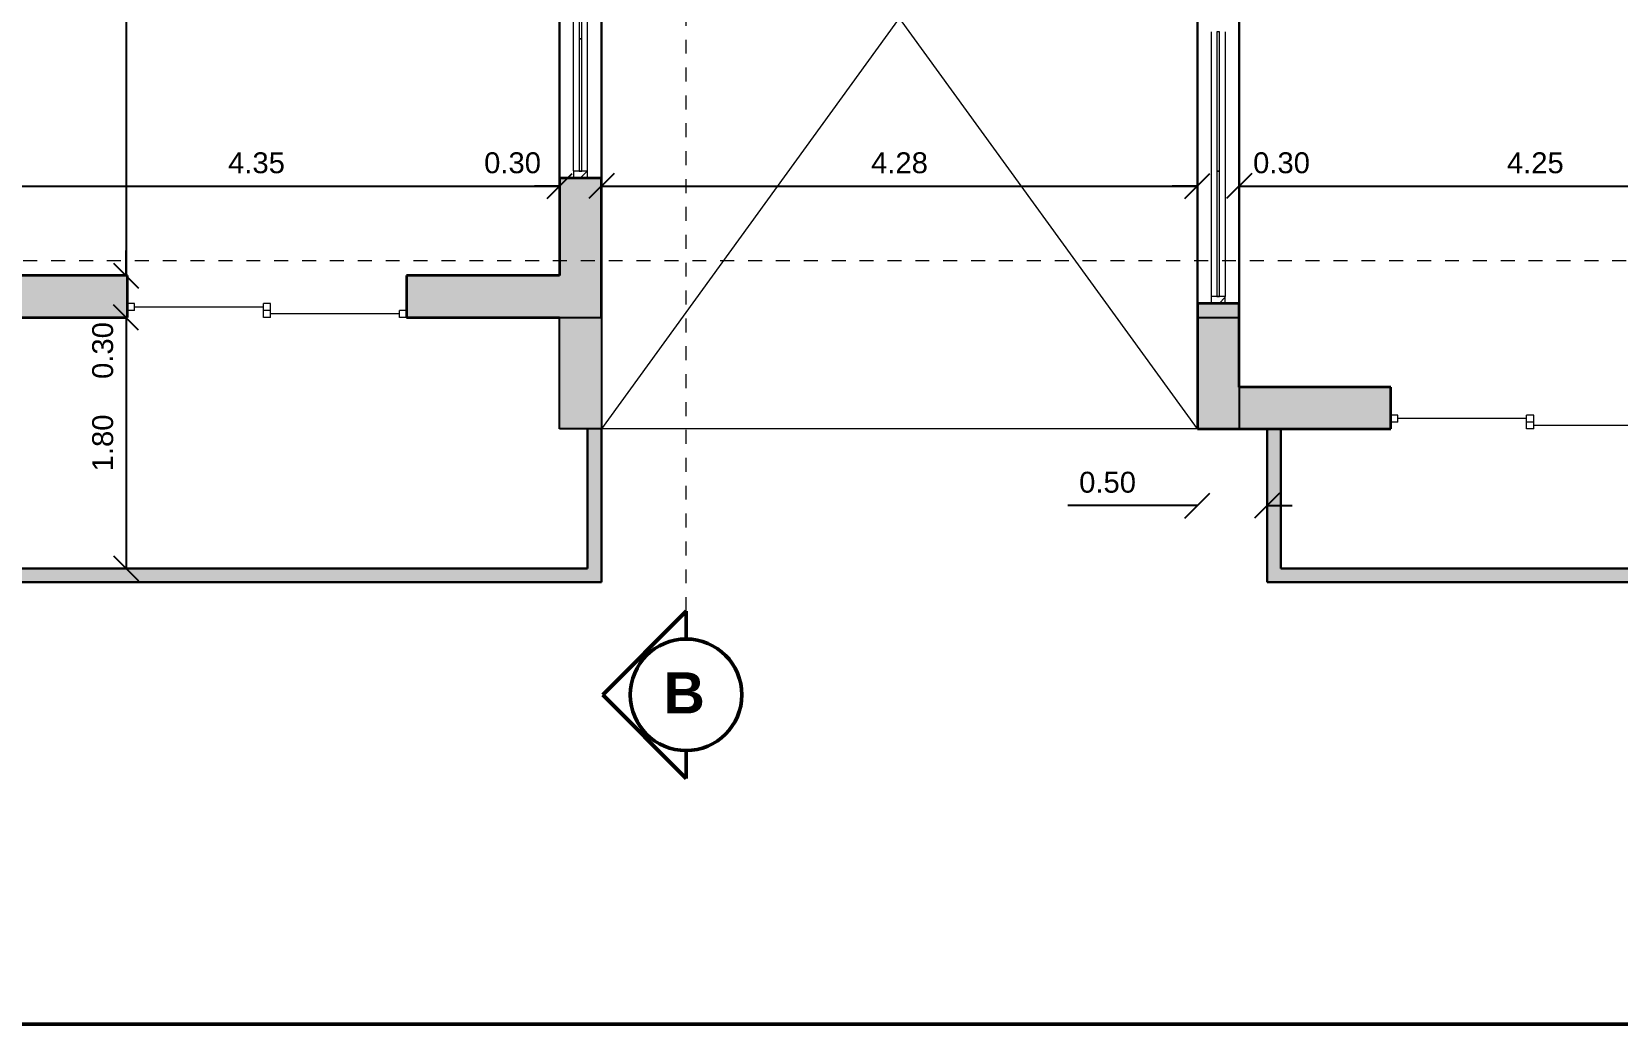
# Model space of a CAD drawing. Header units: metres. Extents: x 42 to 294, y -52 to 32.
# Drawn here: x 183.1 to 194.48, y 3.34 to 10.46 of the extents above; entities that cross this region are included whole.
import ezdxf

# ---------------------------------------------------------------- set-up
doc = ezdxf.new("R2010")
doc.units = ezdxf.units.M
doc.header["$LTSCALE"] = 0.15
doc.linetypes.add('ACAD_ISO04W100', pattern=[30, 24, -3, 0, -3])
doc.linetypes.add('Trazo punto', pattern=[0.015875, 0.00635, -0.004763, 0, -0.004763])
doc.layers.get('0').update_dxf_attribs({"lineweight": 20})
for name, color, linetype, lineweight in [('A-----SYP', 6, 'Continuous', 50), ('A-DOORSYM', 1, 'Continuous', 9), ('A-ELEVOTM', 1, 'Continuous', 9), ('A-WALL', 2, 'Continuous', 30), ('A-WALLCWM', 6, 'Continuous', 9), ('RECUADRO', 82, 'Continuous', 50), ('S-COLSPRM', 6, 'Continuous', 9)]:
    doc.layers.add(name, color=color, linetype=linetype, lineweight=lineweight)
doc.layers.add('Hatch', color=8, linetype='Continuous')
doc.layers.add('MUROS', color=11, linetype='Continuous')
doc.styles.get("Standard").update_dxf_attribs({"font": 'arial.ttf', "height": 0.15})
doc.dimstyles.new('Copy of Annotative', dxfattribs={"dimtxt": 0.15, "dimasz": 0.18, "dimexe": 0.18, "dimexo": 0.0625, "dimgap": 0.09, "dimtad": 1, "dimzin": 0, "dimdsep": 46, "dimtxsty": 'Standard', "dimblk": 'OBLIQUE', "dimcen": 0.09, "dimse1": 1, "dimse2": 1, "dimadec": 0, "dimazin": 0, "dimtfac": 1, "dimtofl": 0, "dimtmove": 0, "dimatfit": 3, "dimfxl": 1, "dimtolj": 1, "dimtzin": 0, "dimarcsym": 0})

# ---------------------------------------------------------------- blocks, each defined once
blk = doc.blocks.new('Deslizante-2 Paneles - 2000 x 2100mm-72-02 Primer piso')
at = {"layer": 'A-DOORSYM', "lineweight": 13}
for p, q in [((-1, 0.277), (-1, 0.227)), ((-1, 0.277), (-0.95, 0.277)), ((-0.95, 0.277), (-0.95, 0.227)), ((-0.0254, 0.277), (-0.0254, 0.227)), ((-0.0254, 0.277), (0.0254, 0.277)), ((0.0254, 0.277), (0.0254, 0.227)), ((-1, 0.227), (-0.95, 0.227)), ((-0.0254, 0.227), (-0.0254, 0.177)), ((-0.0254, 0.227), (0.0254, 0.227)), ((-0.0254, 0.227), (0.0254, 0.227)), ((-0.0254, 0.177), (0.0254, 0.177)), ((0.0254, 0.227), (0.0254, 0.177)), ((0.9492, 0.227), (0.9492, 0.177)), ((0.9492, 0.227), (1, 0.227)), ((0.9492, 0.177), (1, 0.177)), ((1, 0.227), (1, 0.177))]:
    blk.add_line(p, q, dxfattribs=at)
at = {"layer": 'A-ELEVOTM'}
for p, q in [((-0.95, 0.252), (-0.0254, 0.252)), ((0.0254, 0.202), (0.9492, 0.202))]:
    blk.add_line(p, q, dxfattribs=at)
blk = doc.blocks.new('Panel de sistema - Acristalado-57-02 Primer piso')
at = {"layer": 'A-WALLCWM'}
for p, q in [((0.475, 0.01), (-0.475, 0.01)), ((-0.475, 0.01), (-0.475, -0.01)), ((0.475, -0.01), (0.475, 0.01)), ((-0.475, -0.01), (0.475, -0.01))]:
    blk.add_line(p, q, dxfattribs=at)
blk = doc.blocks.new('Panel de sistema - Acristalado-54-02 Primer piso')
at = {"layer": 'A-WALLCWM'}
for p, q in [((0.5, 0.01), (-0.5, 0.01)), ((-0.5, 0.01), (-0.5, -0.01)), ((0.5, -0.01), (0.5, 0.01)), ((-0.5, -0.01), (0.5, -0.01))]:
    blk.add_line(p, q, dxfattribs=at)
blk = doc.blocks.new('Montante rectangular - Montante rectangular - 5x10 cm Aluminio-52-02 Primer piso')
at = {"layer": 'A-WALLCWM'}
for p, q in [((16.534, 4.814), (17.484, 4.814)), ((16.534, 4.714), (17.484, 4.714))]:
    blk.add_line(p, q, dxfattribs=at)
blk = doc.blocks.new('Montante rectangular - Montante rectangular - 5x10 cm Aluminio-33-02 Primer piso')
at = {"layer": 'A-WALLCWM'}
for p, q in [((16.159, -5.181), (16.159, -4.181)), ((16.259, -5.181), (16.259, -4.181))]:
    blk.add_line(p, q, dxfattribs=at)
blk = doc.blocks.new('Montante rectangular - Montante rectangular - 5x10 cm Aluminio-50-02 Primer piso')
at = {"layer": 'A-WALLCWM'}
h = blk.add_hatch(dxfattribs=at)
h.set_pattern_fill('FP1_7', color=256, style=0, pattern_type=2)
h.set_pattern_definition([(135, (-0.062, -0.162), (-0.25173, -0.25173), []), (135, (-0.443, -0.162), (-0.25173, -0.25173), [])])
h.paths.add_polyline_path([(-0.05, 0.05), (-0.05, -0.05), (0, -0.05), (0, 0.05)], flags=0)
at = {"layer": 'A-WALLCWM', "lineweight": 13}
for p, q in [((-0.05, 0.05), (-0.05, -0.05)), ((0, 0.05), (-0.05, 0.05)), ((0, -0.05), (0, 0.05)), ((-0.05, -0.05), (0, -0.05))]:
    blk.add_line(p, q, dxfattribs=at)
blk = doc.blocks.new('Panel de sistema - Acristalado-48-02 Primer piso')
at = {"layer": 'A-WALLCWM'}
for p, q in [((0.45, 0.01), (-0.45, 0.01)), ((-0.45, 0.01), (-0.45, -0.01)), ((0.45, -0.01), (0.45, 0.01)), ((-0.45, -0.01), (0.45, -0.01))]:
    blk.add_line(p, q, dxfattribs=at)
blk = doc.blocks.new('Panel de sistema - Acristalado-47-02 Primer piso')
at = {"layer": 'A-WALLCWM'}
for p, q in [((0.5, 0.01), (-0.5, 0.01)), ((-0.5, 0.01), (-0.5, -0.01)), ((0.5, -0.01), (0.5, 0.01)), ((-0.5, -0.01), (0.5, -0.01))]:
    blk.add_line(p, q, dxfattribs=at)
blk = doc.blocks.new('Montante rectangular - Montante rectangular - 5x10 cm Aluminio-43-02 Primer piso')
at = {"layer": 'A-WALLCWM'}
for p, q in [((20.734, -6.131), (20.734, -7.031)), ((20.834, -6.131), (20.834, -7.031))]:
    blk.add_line(p, q, dxfattribs=at)
blk = doc.blocks.new('Montante rectangular - Montante rectangular - 5x10 cm Aluminio-41-02 Primer piso')
at = {"layer": 'A-WALLCWM'}
h = blk.add_hatch(dxfattribs=at)
h.set_pattern_fill('FP1_9', color=256, style=0, pattern_type=2)
h.set_pattern_definition([(225, (-0.071, 0.208), (0.25173, -0.25173), []), (225, (-0.452, 0.208), (0.25173, -0.25173), [])])
h.paths.add_polyline_path([(-0.05, 0.05), (0, 0.05), (0, -0.05), (-0.05, -0.05)], flags=0)
at = {"layer": 'A-WALLCWM', "lineweight": 13}
for p, q in [((-0.05, 0.05), (0, 0.05)), ((-0.05, -0.05), (-0.05, 0.05)), ((0, 0.05), (0, -0.05)), ((0, -0.05), (-0.05, -0.05))]:
    blk.add_line(p, q, dxfattribs=at)
blk = doc.blocks.new('Pilar rectangular hormigón - 300x800 mm-37-02 Primer piso')
at = {"layer": 'S-COLSPRM'}
for p, q in [((0.15, 0.4), (-0.15, 0.4)), ((-0.15, 0.4), (-0.15, -0.4)), ((0.15, -0.4), (0.15, 0.4)), ((-0.15, -0.4), (0.15, -0.4))]:
    blk.add_line(p, q, dxfattribs=at)
blk = doc.blocks.new('Sección - Extremo de sección-3896-02 Primer piso')
at = {"layer": 'A-----SYP'}
for p, q in [((-0.006, 0.00598), (-0.012, 0)), ((0, 0), (-0.006, 0.00598)), ((-0.012, 0), (-0.01, 0)), ((-0.002, 0), (0, 0))]:
    blk.add_line(p, q, dxfattribs=at)
blk.add_circle((-0.006, 0), 0.004, dxfattribs=at)
blk.add_arc((-0.006, 0), 0.004, 0, 180, dxfattribs=at)
blk = doc.blocks.new('_Oblique')
at = {"color": 0, "linetype": 'ByBlock', "lineweight": -2}
blk.add_line((-0.5, -0.5), (0.5, 0.5), dxfattribs=at)
blk = doc.blocks.new('*D2768')
at = {"color": 0, "lineweight": -2, "transparency": 16777216}
blk.add_line((182.534, 9.355), (186.884, 9.355), dxfattribs=at)
at = {"layer": 'Defpoints', "color": 0, "transparency": 16777216}
for p in [(182.534, 9.343), (186.884, 9.356), (186.884, 9.355)]:
    blk.add_point(p, dxfattribs=at)
at = {"color": 0, "lineweight": -2, "transparency": 16777216, "xscale": 0.18, "yscale": 0.18, "zscale": 0.18, "rotation": 180}
blk.add_blockref('_Oblique', (182.534, 9.355), dxfattribs=at)
at = {"color": 0, "lineweight": -2, "transparency": 16777216, "xscale": 0.18, "yscale": 0.18, "zscale": 0.18}
blk.add_blockref('_Oblique', (186.884, 9.355), dxfattribs=at)
at = {"color": 0, "transparency": 16777216, "insert": (184.709, 9.521), "char_height": 0.15, "attachment_point": 5}
blk.add_mtext('\\A1;4.35', dxfattribs=at)
blk = doc.blocks.new('*D2769')
at = {"color": 0, "lineweight": -2, "transparency": 16777216}
for p, q in [((186.884, 9.355), (186.704, 9.355)), ((187.184, 9.355), (187.364, 9.355))]:
    blk.add_line(p, q, dxfattribs=at)
at = {"layer": 'Defpoints', "color": 0, "transparency": 16777216}
for p in [(186.884, 9.356), (187.184, 9.355), (187.184, 9.318)]:
    blk.add_point(p, dxfattribs=at)
at = {"color": 0, "lineweight": -2, "transparency": 16777216, "xscale": 0.18, "yscale": 0.18, "zscale": 0.18}
blk.add_blockref('_Oblique', (186.884, 9.355), dxfattribs=at)
at = {"color": 0, "lineweight": -2, "transparency": 16777216, "xscale": 0.18, "yscale": 0.18, "zscale": 0.18, "rotation": 180}
blk.add_blockref('_Oblique', (187.184, 9.355), dxfattribs=at)
at = {"color": 0, "transparency": 16777216, "insert": (186.546, 9.521), "char_height": 0.15, "attachment_point": 5}
blk.add_mtext('\\A1;0.30', dxfattribs=at)
blk = doc.blocks.new('*D2770')
at = {"color": 0, "lineweight": -2, "transparency": 16777216}
blk.add_line((187.184, 9.355), (191.459, 9.355), dxfattribs=at)
at = {"layer": 'Defpoints', "color": 0, "transparency": 16777216}
for p in [(191.459, 9.355), (191.459, 9.353), (187.184, 9.318)]:
    blk.add_point(p, dxfattribs=at)
at = {"color": 0, "lineweight": -2, "transparency": 16777216, "xscale": 0.18, "yscale": 0.18, "zscale": 0.18, "rotation": 180}
blk.add_blockref('_Oblique', (187.184, 9.355), dxfattribs=at)
at = {"color": 0, "lineweight": -2, "transparency": 16777216, "xscale": 0.18, "yscale": 0.18, "zscale": 0.18}
blk.add_blockref('_Oblique', (191.459, 9.355), dxfattribs=at)
at = {"color": 0, "transparency": 16777216, "insert": (189.322, 9.521), "char_height": 0.15, "attachment_point": 5}
blk.add_mtext('\\A1;4.28', dxfattribs=at)
blk = doc.blocks.new('*D2771')
at = {"color": 0, "lineweight": -2, "transparency": 16777216}
for p, q in [((191.459, 9.355), (191.279, 9.355)), ((191.759, 9.355), (191.939, 9.355))]:
    blk.add_line(p, q, dxfattribs=at)
at = {"layer": 'Defpoints', "color": 0, "transparency": 16777216}
for p in [(191.459, 9.353), (191.759, 9.358), (191.759, 9.355)]:
    blk.add_point(p, dxfattribs=at)
at = {"color": 0, "lineweight": -2, "transparency": 16777216, "xscale": 0.18, "yscale": 0.18, "zscale": 0.18}
blk.add_blockref('_Oblique', (191.459, 9.355), dxfattribs=at)
at = {"color": 0, "lineweight": -2, "transparency": 16777216, "xscale": 0.18, "yscale": 0.18, "zscale": 0.18, "rotation": 180}
blk.add_blockref('_Oblique', (191.759, 9.355), dxfattribs=at)
at = {"color": 0, "transparency": 16777216, "insert": (192.063, 9.521), "char_height": 0.15, "attachment_point": 5}
blk.add_mtext('\\A1;0.30', dxfattribs=at)
blk = doc.blocks.new('*D2772')
at = {"color": 0, "lineweight": -2, "transparency": 16777216}
blk.add_line((191.759, 9.355), (196.009, 9.355), dxfattribs=at)
at = {"layer": 'Defpoints', "color": 0, "transparency": 16777216}
for p in [(191.759, 9.358), (196.009, 9.367), (196.009, 9.355)]:
    blk.add_point(p, dxfattribs=at)
at = {"color": 0, "lineweight": -2, "transparency": 16777216, "xscale": 0.18, "yscale": 0.18, "zscale": 0.18, "rotation": 180}
blk.add_blockref('_Oblique', (191.759, 9.355), dxfattribs=at)
at = {"color": 0, "lineweight": -2, "transparency": 16777216, "xscale": 0.18, "yscale": 0.18, "zscale": 0.18}
blk.add_blockref('_Oblique', (196.009, 9.355), dxfattribs=at)
at = {"color": 0, "transparency": 16777216, "insert": (193.884, 9.521), "char_height": 0.15, "attachment_point": 5}
blk.add_mtext('\\A1;4.25', dxfattribs=at)
blk = doc.blocks.new('*D2778')
at = {"color": 0, "lineweight": -2, "transparency": 16777216}
for p, q in [((191.459, 7.062), (190.53, 7.062)), ((191.959, 7.062), (192.139, 7.062))]:
    blk.add_line(p, q, dxfattribs=at)
at = {"layer": 'Defpoints', "color": 0, "transparency": 16777216}
for p in [(191.459, 7.612), (191.959, 7.612), (191.959, 7.062)]:
    blk.add_point(p, dxfattribs=at)
at = {"color": 0, "lineweight": -2, "transparency": 16777216, "xscale": 0.18, "yscale": 0.18, "zscale": 0.18}
blk.add_blockref('_Oblique', (191.459, 7.062), dxfattribs=at)
at = {"color": 0, "lineweight": -2, "transparency": 16777216, "xscale": 0.18, "yscale": 0.18, "zscale": 0.18, "rotation": 180}
blk.add_blockref('_Oblique', (191.959, 7.062), dxfattribs=at)
at = {"color": 0, "transparency": 16777216, "insert": (190.815, 7.229), "char_height": 0.15, "attachment_point": 5}
blk.add_mtext('\\A1;0.50', dxfattribs=at)
blk = doc.blocks.new('*D2734')
at = {"color": 0, "lineweight": -2, "transparency": 16777216}
blk.add_line((183.773, 18.662), (183.773, 8.712), dxfattribs=at)
at = {"layer": 'Defpoints', "color": 0, "transparency": 16777216}
for p in [(183.773, 18.662), (183.773, 8.712), (183.773, 8.712)]:
    blk.add_point(p, dxfattribs=at)
at = {"color": 0, "lineweight": -2, "transparency": 16777216, "xscale": 0.18, "yscale": 0.18, "zscale": 0.18}
for p, rotation in [((183.773, 18.662), 90), ((183.773, 8.712), 270)]:
    blk.add_blockref('_Oblique', p, dxfattribs=dict(at, rotation=rotation))
at = {"color": 0, "transparency": 16777216, "insert": (183.606, 13.687), "char_height": 0.15, "attachment_point": 5, "rotation": 90}
blk.add_mtext('\\A1;9.95', dxfattribs=at)
blk = doc.blocks.new('*D2735')
at = {"color": 0, "lineweight": -2, "transparency": 16777216}
for p, q in [((183.773, 8.712), (183.773, 8.892)), ((183.773, 8.412), (183.773, 8.232))]:
    blk.add_line(p, q, dxfattribs=at)
at = {"layer": 'Defpoints', "color": 0, "transparency": 16777216}
for p in [(183.773, 8.712), (183.773, 8.412), (183.773, 8.412)]:
    blk.add_point(p, dxfattribs=at)
at = {"color": 0, "lineweight": -2, "transparency": 16777216, "xscale": 0.18, "yscale": 0.18, "zscale": 0.18}
for p, rotation in [((183.773, 8.712), 270), ((183.773, 8.412), 90)]:
    blk.add_blockref('_Oblique', p, dxfattribs=dict(at, rotation=rotation))
at = {"color": 0, "transparency": 16777216, "insert": (183.606, 8.175), "char_height": 0.15, "attachment_point": 5, "rotation": 90}
blk.add_mtext('\\A1;0.30', dxfattribs=at)
blk = doc.blocks.new('*D2736')
at = {"color": 0, "lineweight": -2, "transparency": 16777216}
blk.add_line((183.773, 8.412), (183.773, 6.612), dxfattribs=at)
at = {"layer": 'Defpoints', "color": 0, "transparency": 16777216}
for p in [(183.773, 8.412), (183.773, 6.612), (183.773, 6.612)]:
    blk.add_point(p, dxfattribs=at)
at = {"color": 0, "lineweight": -2, "transparency": 16777216, "xscale": 0.18, "yscale": 0.18, "zscale": 0.18}
for p, rotation in [((183.773, 8.412), 90), ((183.773, 6.612), 270)]:
    blk.add_blockref('_Oblique', p, dxfattribs=dict(at, rotation=rotation))
at = {"color": 0, "transparency": 16777216, "insert": (183.606, 7.512), "char_height": 0.15, "attachment_point": 5, "rotation": 90}
blk.add_mtext('\\A1;1.80', dxfattribs=at)

msp = doc.modelspace()

# ---------------------------------------------------------------- hatches: boundary and pattern name
at = {"layer": 'Hatch', "linetype": 'ACAD_ISO04W100'}
h = msp.add_hatch(color=256, dxfattribs=at)
h.paths.add_polyline_path([(186.884, 7.612), (187.184, 7.612), (187.184, 8.412), (186.884, 8.412)])
h.paths.add_polyline_path([(191.759, 8.412), (191.459, 8.412), (191.459, 7.612), (191.759, 7.612)])
at = {"layer": 'MUROS'}
h = msp.add_hatch(color=256, dxfattribs=at)
h.paths.add_polyline_path([(186.309, 18.812), (183.509, 18.812), (183.509, 18.662), (186.109, 18.662), (186.109, 17.612), (186.259, 17.612), (186.259, 18.662), (186.309, 18.662)])
h.paths.add_polyline_path([(186.009, 20.337), (185.909, 20.337), (185.909, 20.187), (186.009, 20.187)])
h.paths.add_polyline_path([(187.309, 20.487), (186.309, 20.487), (186.309, 20.187), (187.309, 20.187)])
h.paths.add_polyline_path([(186.259, 16.812), (186.109, 16.812), (186.109, 14.663), (186.259, 14.663)])
h.paths.add_polyline_path([(187.791, 18.812), (187.309, 18.812), (187.309, 18.662), (187.359, 18.662), (187.359, 17.612), (187.791, 17.612), (187.791, 17.762), (187.509, 17.762), (187.509, 18.662), (187.791, 18.662)])
h.paths.add_polyline_path([(188.844, 18.812), (188.609, 18.812), (188.609, 18.662), (188.844, 18.662)])
h.paths.add_polyline_path([(188.459, 18.812), (187.791, 18.812), (187.791, 18.662), (188.459, 18.662)])
h.paths.add_polyline_path([(188.459, 17.762), (187.791, 17.762), (187.791, 17.612), (188.459, 17.612)])
h.paths.add_polyline_path([(190.109, 18.812), (189.894, 18.812), (189.894, 18.662), (190.109, 18.662)])
h.paths.add_polyline_path([(190.494, 18.812), (190.259, 18.812), (190.259, 18.662), (190.494, 18.662)])
h.paths.add_polyline_path([(187.409, 13.812), (186.259, 13.812), (186.259, 13.662), (186.884, 13.662), (186.884, 13.012), (187.184, 13.012), (187.184, 13.512), (187.409, 13.512)])
h.paths.add_polyline_path([(188.459, 13.812), (188.209, 13.812), (188.209, 13.512), (188.459, 13.512), (188.459, 13.662)])
h.paths.add_polyline_path([(189.072, 13.812), (188.609, 13.812), (188.609, 13.662), (188.609, 13.512), (189.072, 13.512)])
h.paths.add_polyline_path([(191.109, 13.812), (191.072, 13.812), (191.072, 13.512), (191.109, 13.512)])
h.paths.add_polyline_path([(191.759, 13.512), (191.459, 13.512), (191.459, 13.012), (191.759, 13.012)])
h.paths.add_polyline_path([(193.309, 13.662), (191.909, 13.662), (191.909, 13.512), (193.309, 13.512)])
h.paths.add_polyline_path([(193.459, 15.262), (192.459, 15.262), (192.459, 15.112), (193.309, 15.112), (193.309, 14.112), (193.459, 14.112)])
h.paths.add_polyline_path([(193.459, 17.012), (193.309, 17.012), (193.309, 16.262), (193.459, 16.262)])
h.paths.add_polyline_path([(193.309, 17.162), (192.659, 17.162), (192.659, 17.862), (193.309, 17.862), (193.309, 17.612), (193.459, 17.612), (193.459, 18.662), (196.959, 18.662), (196.959, 18.812), (191.909, 18.812), (191.909, 18.662), (192.559, 18.662), (192.559, 17.162), (191.909, 17.162), (191.909, 17.012), (193.309, 17.012)])
h.paths.add_polyline_path([(192.659, 17.962), (192.659, 18.662), (193.309, 18.662), (193.309, 17.962)], flags=16)
h.paths.add_polyline_path([(187.184, 8.822), (186.884, 8.822), (186.884, 8.712), (185.784, 8.712), (185.784, 8.412), (186.884, 8.412), (187.184, 8.412)])
h.paths.add_polyline_path([(187.184, 9.412), (186.884, 9.412), (186.884, 8.822), (187.184, 8.822)])
h.paths.add_polyline_path([(191.759, 8.512), (191.459, 8.512), (191.459, 8.412), (191.759, 8.412)])
h.paths.add_polyline_path([(192.847, 7.912), (191.759, 7.912), (191.759, 7.612), (192.847, 7.612)])
h.paths.add_polyline_path([(203.484, 7.612), (203.384, 7.612), (203.384, 6.612), (192.059, 6.612), (192.059, 7.612), (191.959, 7.612), (191.959, 6.512), (203.484, 6.512)])
h.paths.add_polyline_path([(195.859, 7.912), (194.847, 7.912), (194.847, 7.612), (195.859, 7.612)])
h.paths.add_polyline_path([(196.909, 7.912), (196.459, 7.912), (196.459, 7.612), (196.909, 7.612)])
h.paths.add_polyline_path([(196.159, 12.912), (197.934, 12.912), (197.934, 12.312), (198.084, 12.312), (198.084, 13.912), (198.334, 13.912), (198.334, 14.062), (198.084, 14.062), (198.084, 14.962), (197.934, 14.962), (197.934, 13.062), (196.009, 13.062), (196.009, 11.511), (196.009, 10.406), (196.009, 8.822), (196.159, 8.822)])
h.paths.add_polyline_path([(199.384, 13.412), (199.234, 13.412), (199.234, 8.822), (199.384, 8.822)])
h.paths.add_polyline_path([(199.384, 8.822), (199.234, 8.822), (199.234, 7.912), (199.384, 7.912)])
h.paths.add_polyline_path([(196.159, 8.822), (196.009, 8.822), (196.009, 7.912), (196.159, 7.912)])
h = msp.add_hatch(color=256, dxfattribs=at)
h.paths.add_polyline_path([(177.234, 14.937), (176.184, 14.937), (176.184, 15.037), (176.034, 15.037), (176.034, 14.987), (176.034, 14.937), (174.034, 14.937), (174.034, 14.787), (176.034, 14.787), (176.034, 13.887), (176.184, 13.887), (176.184, 14.787), (177.084, 14.787), (177.084, 13.887), (177.334, 13.887), (177.334, 14.037), (177.234, 14.037)])
h.paths.add_polyline_path([(176.184, 13.187), (176.034, 13.187), (176.034, 13.137), (176.034, 13.087), (174.034, 13.087), (174.034, 14.437), (173.884, 14.437), (173.884, 8.822), (174.034, 8.822), (174.034, 11.387), (177.234, 11.387), (177.234, 12.137), (177.084, 12.137), (177.084, 11.537), (174.034, 11.537), (174.034, 12.937), (176.184, 12.937)])
h.paths.add_polyline_path([(178.484, 13.087), (178.384, 13.087), (178.384, 14.037), (178.134, 14.037), (178.134, 13.887), (178.184, 13.887), (178.234, 13.887), (178.234, 8.822), (178.384, 8.822), (178.384, 9.531), (178.384, 10.458), (178.384, 12.937), (178.484, 12.937)])
h.paths.add_polyline_path([(178.534, 7.912), (178.384, 7.912), (178.384, 8.822), (178.234, 8.822), (178.234, 7.912), (178.059, 7.912), (178.059, 7.612), (178.534, 7.612)])
h.paths.add_polyline_path([(176.059, 7.912), (174.284, 7.912), (174.284, 7.612), (176.059, 7.612)])
h.paths.add_polyline_path([(174.034, 8.822), (173.884, 8.822), (173.884, 8.412), (174.034, 8.412)])
h.paths.add_polyline_path([(173.984, 7.611), (173.884, 7.611), (173.884, 6.512), (187.184, 6.512), (187.184, 7.612), (187.084, 7.612), (187.084, 6.612), (173.984, 6.612)])
h.paths.add_polyline_path([(179.984, 7.912), (179.434, 7.912), (179.434, 7.612), (179.984, 7.612)])
h.paths.add_polyline_path([(180.859, 7.912), (180.784, 7.912), (180.784, 7.612), (180.859, 7.612)])
h.paths.add_polyline_path([(182.684, 8.412), (183.784, 8.412), (183.784, 8.712), (182.534, 8.712), (182.534, 8.822), (182.384, 8.822), (182.384, 7.912), (182.259, 7.912), (182.259, 7.612), (182.684, 7.612)])
h.paths.add_polyline_path([(182.534, 10.34), (182.534, 11.445), (182.534, 14.837), (182.384, 14.837), (182.384, 14.737), (182.284, 14.737), (182.284, 14.587), (182.334, 14.587), (182.384, 14.587), (182.384, 13.087), (180.184, 13.087), (180.184, 14.437), (180.034, 14.437), (180.034, 13.087), (179.284, 13.087), (179.284, 12.937), (179.384, 12.937), (179.384, 12.337), (179.534, 12.337), (179.534, 12.937), (182.384, 12.937), (182.384, 8.822), (182.534, 8.822)])
h.paths.add_polyline_path([(182.534, 18.662), (182.609, 18.662), (182.609, 18.812), (182.534, 18.812), (182.534, 19.212), (182.384, 19.212), (182.384, 15.887), (180.384, 15.887), (180.384, 16.487), (180.234, 16.487), (180.234, 15.887), (180.134, 15.887), (180.134, 15.737), (182.384, 15.737), (182.384, 15.637), (182.534, 15.637)])

# ---------------------------------------------------------------- linework, layer by layer
for p, q in [((191.459, 7.612), (187.184, 13.512)), ((191.459, 13.512), (187.184, 7.612)), ((191.459, 7.612), (187.184, 7.612))]:
    msp.add_line(p, q)
at = {"layer": 'A-----SYP', "linetype": 'Trazo punto', "lineweight": 15}
for p, q in [((187.791, 6.105), (187.791, 28.286)), ((173.236, 8.822), (205.296, 8.822))]:
    msp.add_line(p, q, dxfattribs=at)
at = {"layer": 'A-WALL'}
for p, q in [((186.884, 9.412), (186.884, 13.012)), ((187.184, 13.012), (187.184, 9.412)), ((191.459, 8.512), (191.459, 13.012)), ((191.759, 13.012), (191.759, 8.512)), ((187.084, 6.612), (187.084, 7.612)), ((187.184, 7.612), (187.184, 6.512)), ((191.959, 6.512), (191.959, 7.612)), ((192.059, 7.612), (192.059, 6.612)), ((173.984, 6.612), (187.084, 6.612)), ((192.059, 6.612), (203.384, 6.612)), ((187.184, 6.512), (173.884, 6.512)), ((203.484, 6.512), (191.959, 6.512))]:
    msp.add_line(p, q, dxfattribs=at)
at = {"layer": 'A-WALL', "lineweight": 35}
for p, q in [((187.184, 9.412), (186.884, 9.412)), ((186.884, 9.412), (186.884, 8.712)), ((187.184, 8.412), (187.184, 9.412)), ((183.784, 8.712), (182.534, 8.712)), ((183.784, 8.412), (183.784, 8.712)), ((186.884, 8.712), (185.784, 8.712)), ((185.784, 8.712), (185.784, 8.412)), ((191.759, 8.512), (191.459, 8.512)), ((191.459, 8.512), (191.459, 7.612)), ((191.759, 7.912), (191.759, 8.512)), ((182.684, 8.412), (183.784, 8.412)), ((185.784, 8.412), (186.884, 8.412)), ((192.847, 7.912), (191.759, 7.912)), ((192.847, 7.612), (192.847, 7.912)), ((191.459, 7.612), (192.847, 7.612))]:
    msp.add_line(p, q, dxfattribs=at)
at = {"layer": 'Hatch'}
for p, q in [((186.884, 7.612), (186.884, 8.412)), ((186.884, 8.412), (187.184, 8.412)), ((187.184, 8.412), (187.184, 7.612)), ((191.459, 7.612), (191.459, 8.412)), ((191.459, 8.412), (191.759, 8.412)), ((191.759, 8.412), (191.759, 7.612)), ((187.184, 7.612), (186.884, 7.612)), ((191.759, 7.612), (191.459, 7.612))]:
    msp.add_line(p, q, dxfattribs=at)
at = {"layer": 'RECUADRO', "ltscale": 0.1}
msp.add_line((209.791, 3.341), (167.791, 3.341), dxfattribs=at)

# ---------------------------------------------------------------- block references
at = {"layer": 'A-----SYP', "xscale": 99.99999999999993, "yscale": 99.99999999999993, "zscale": 99.99999999999993, "rotation": 90}
msp.add_blockref('Sección - Extremo de sección-3896-02 Primer piso', (187.791, 6.305), dxfattribs=at)
at = {"layer": 'A-WALLCWM'}
for name in ['Montante rectangular - Montante rectangular - 5x10 cm Aluminio-33-02 Primer piso', 'Montante rectangular - Montante rectangular - 5x10 cm Aluminio-43-02 Primer piso']:
    msp.add_blockref(name, (170.825, 15.593), dxfattribs=at)
for name, p, rotation in [('Panel de sistema - Acristalado-54-02 Primer piso', (187.034, 10.912), 89.9999999999999), ('Montante rectangular - Montante rectangular - 5x10 cm Aluminio-52-02 Primer piso', (191.798, -7.071), 90.00000000000006), ('Panel de sistema - Acristalado-57-02 Primer piso', (187.034, 9.937), 89.9999999999999), ('Montante rectangular - Montante rectangular - 5x10 cm Aluminio-33-02 Primer piso', (207.818, 5.281), 180), ('Panel de sistema - Acristalado-47-02 Primer piso', (191.609, 9.962), 269.9999999999999), ('Montante rectangular - Montante rectangular - 5x10 cm Aluminio-50-02 Primer piso', (187.034, 9.412), 269.9999999999999), ('Panel de sistema - Acristalado-48-02 Primer piso', (191.609, 9.012), 269.9999999999999)]:
    msp.add_blockref(name, p, dxfattribs=dict(at, rotation=rotation))
at = {"layer": 'A-WALLCWM', "extrusion": (0, 0, -1), "rotation": 270.0000000000001}
msp.add_blockref('Montante rectangular - Montante rectangular - 5x10 cm Aluminio-41-02 Primer piso', (-191.609, 8.512), dxfattribs=at)
at = {"layer": 'MUROS', "rotation": 180}
for p in [(184.784, 8.689), (193.847, 7.889)]:
    msp.add_blockref('Deslizante-2 Paneles - 2000 x 2100mm-72-02 Primer piso', p, dxfattribs=at)
at = {"layer": 'S-COLSPRM'}
msp.add_blockref('Pilar rectangular hormigón - 300x800 mm-37-02 Primer piso', (187.034, 8.012), dxfattribs=at)

# ---------------------------------------------------------------- dimensions: what is measured, and where the dimension line sits
for base, p1, p2, picture, middle in [((183.773, 8.712), (183.773, 18.662), (183.773, 8.712), '*D2734', (183.606, 13.687)), ((183.773, 6.612), (183.773, 8.412), (183.773, 6.612), '*D2736', (183.606, 7.512))]:
    dim = msp.add_linear_dim(base=base, p1=p1, p2=p2, angle=90, dimstyle='Copy of Annotative', override={"dimscale": 0, "dimtix": 0, "dimtofl": 0, "dimtmove": 1, "dimatfit": 3})
    dim.commit()
    dim.dimension.update_dxf_attribs({"geometry": picture, "text_midpoint": middle})
for base, p1, p2, picture, middle in [((186.884, 9.355), (182.534, 9.343), (186.884, 9.356), '*D2768', (184.709, 9.521)), ((191.459068924, 9.354684641), (187.184068924, 9.317780368), (191.459068924, 9.35260055), '*D2770', (189.321568924, 9.52127059)), ((196.009, 9.355), (191.759, 9.358), (196.009, 9.367), '*D2772', (193.884, 9.521))]:
    dim = msp.add_linear_dim(base=base, p1=p1, p2=p2, dimstyle='Copy of Annotative', override={"dimscale": 0, "dimtix": 0, "dimtofl": 0, "dimtmove": 1, "dimatfit": 3})
    dim.commit()
    dim.dimension.update_dxf_attribs({"geometry": picture, "text_midpoint": middle})
for base, p1, p2, override, picture, middle in [((187.184, 9.355), (186.884, 9.356), (187.184, 9.318), {"dimscale": 0, "dimtix": 0, "dimtofl": 0, "dimtmove": 1, "dimatfit": 3}, '*D2769', (186.546, 9.355)), ((191.759, 9.355), (191.459, 9.353), (191.759, 9.358), {"dimscale": 0, "dimtix": 0, "dimtofl": 0, "dimtmove": 1, "dimatfit": 3}, '*D2771', (192.063, 9.355)), ((191.959, 7.062), (191.459, 7.612), (191.959, 7.612), {"dimscale": 0, "dimtix": 0, "dimtofl": 0, "dimtmove": 0, "dimatfit": 3}, '*D2778', (190.815, 7.062))]:
    dim = msp.add_linear_dim(base=base, p1=p1, p2=p2, dimstyle='Copy of Annotative', override=override)
    dim.commit()
    dim.dimension.update_dxf_attribs({"geometry": picture, "text_midpoint": middle, "dimtype": 160})
dim = msp.add_linear_dim(base=(183.773, 8.412), p1=(183.773, 8.712), p2=(183.773, 8.412), angle=90, dimstyle='Copy of Annotative', override={"dimscale": 0, "dimtix": 0, "dimtofl": 0, "dimtmove": 1, "dimatfit": 3})
dim.commit()
dim.dimension.update_dxf_attribs({"geometry": '*D2735', "text_midpoint": (183.773, 8.175), "dimtype": 160})

# ---------------------------------------------------------------- next in the draw order: texts
at = {"layer": 'A-----SYP', "insert": (187.777, 5.866), "char_height": 0.29506, "width": 0.162, "attachment_point": 2, "line_spacing_factor": 0.938532, "bg_fill": 3, "box_fill_scale": 1.25, "bg_fill_color": 0, "bg_fill_transparency": 0}
msp.add_mtext('{\\fArial|b1|i0|c0|p34;B}', dxfattribs=at)

doc.saveas('drawing.dxf')
